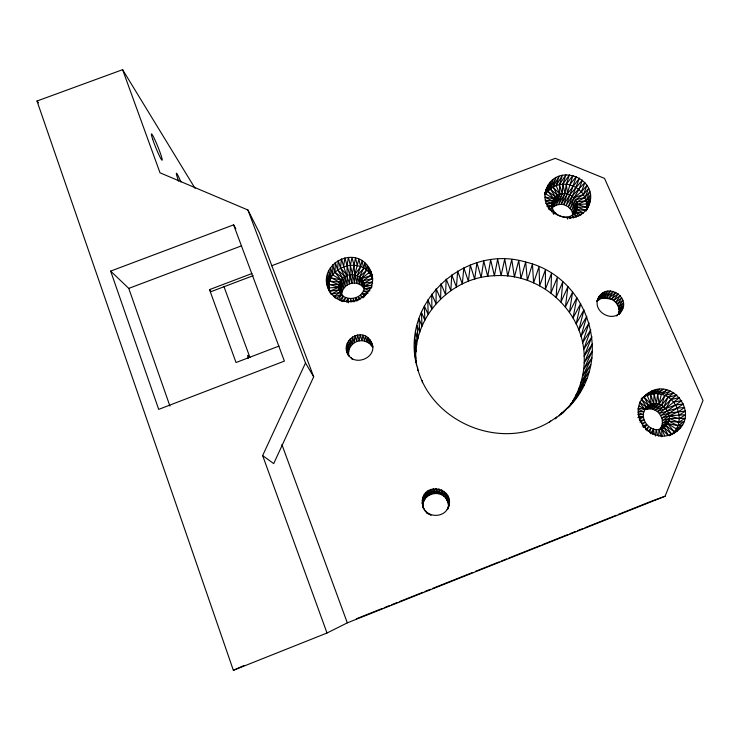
<?xml version="1.0" encoding="UTF-8"?>
<svg xmlns="http://www.w3.org/2000/svg" width="740" height="740" viewBox="0 0 740 740"><rect width="100%" height="100%" fill="white"/><g stroke="black" fill="none" stroke-linecap="round" stroke-linejoin="round"><path stroke-width="1.11" d="M644.808 408.943C659.497 391.451 681.855 420.357 660.543 429.57M371.166 344.942L371.184 341.732C362.535 325.628 338.393 340.779 348.67 355.875M669.432 435.453L674.63 432.66L671.652 434.186L663.937 427.322C650.71 436.933 634.716 414.742 648.749 405.742L643.976 396.918C669.58 370.093 705.581 417.776 671.698 434.454M618.483 313.769C622.303 301.809 605.172 292.309 596.819 301.522L597.014 301.199M551.513 205.452C554.214 182.993 587.773 196.054 574.332 214.554M544.89 193.945C551.966 157.759 606.523 179.024 586.219 210.549L576.506 209.457C571.585 224.1 547.156 215.627 552.836 201.086L545.177 197.33M328.098 287.601C339.216 316.711 385.29 295.436 369.288 268.204C354.488 243.035 314.555 266.206 329.689 291.597M341.593 295.695C341.362 290.561 344.748 285.677 349.521 283.864L350.446 264.976L352 257.437L353.933 265.031L354.812 274.67L354.553 283.041C358.475 283.272 362.341 285.325 364.339 288.757M352.212 344.109L352.443 336.931L354.386 342.731C350.196 345.45 347.707 350.742 348.79 355.7M341.066 295.168L339.253 289.839L329.642 291.255C323.426 266.16 363.803 254.264 372.312 278.61L363.692 283.272C368.64 300.125 339.382 304.936 338.865 287.305C337.792 271.118 364.219 270.193 364.45 286.463M658.702 435.999L658.952 429.283L661.44 436.73M448.625 506.132C451.992 487.669 420.894 486.134 422.596 504.893C418.683 480.871 456.876 485.745 448.237 508.112L449.152 501.211L446.923 500.268C441.429 488.104 421.402 493.663 422.901 506.9L423.114 497.197L423.696 501.618L426.129 492.452L426.555 497.132L430.791 489.362L430.967 494.2L436.304 488.455L436.184 493.34L441.715 489.88L441.308 494.69L446.091 493.395L445.452 498.02L448.69 498.409L447.904 502.765L448.625 506.132C445.276 518.721 425.5 518.305 422.725 505.577L423.511 508.352M354.293 342.444L354.876 335.692L356.772 341.519L354.386 342.731M353.1 301.911L353.387 298.71L354.257 301.754M368.844 272.782L369.288 268.204L370.814 275.558L362.757 280.886L363.414 287.37L361.333 278.739L366.448 270.341L367.271 265.364L368.844 272.782L361.333 278.739L361.61 285.621L359.474 276.945L363.692 268.305L364.82 262.867L366.448 270.341L359.474 276.945L359.464 284.28L357.272 275.567L360.63 266.714L361.99 260.785L363.692 268.305L357.272 275.567L357.087 283.411L354.812 274.67L358.863 259.167L360.63 266.714L354.812 274.67M369.279 343.101L369.704 339.484L371.24 345.229L372.692 347.421M655.381 435.999L656.232 429.44L657.536 434.954M356.68 341.233L357.522 334.98L359.344 340.825C363.747 340.132 368.372 341.806 371.24 345.229M357.355 265.614L355.505 258.038L352.212 274.29L352 283.198L349.521 283.864L343.637 266.428L344.886 257.862L352 283.198L354.553 283.041L348.429 257.381L346.986 265.438L347.236 285.011L344.674 276.316L340.483 267.917L338.226 260.387L337.597 269.86L342.62 277.944L345.238 286.593L344.674 276.316L337.597 269.86L335.266 262.376L335.044 272.209L340.946 279.951L343.61 288.545L342.62 277.944L335.044 272.209L332.658 264.781L332.898 274.919L340.946 279.951L342.435 290.783L339.725 282.245L331.206 277.916L328.726 270.618L330.012 281.126L339.022 284.733L341.75 293.197L339.725 282.245L330.012 281.126L327.496 273.902L329.346 284.475L338.865 287.305L341.251 294.65M359.261 340.539L360.25 334.822L362.008 340.668M367.049 341.695L367.78 337.607L369.362 343.388M350.168 301.994L350.742 298.868L351.334 302.012M447.08 509.342L447.94 508.815L448.338 506.798M361.925 340.382L362.942 335.22L364.644 341.057M364.561 340.77L365.495 336.164L367.123 341.973M652.319 434.38L653.522 429.034L650.395 433.723M645.04 408.952L651.117 404.512L647.149 395.364L655.918 389.73L650.553 394.328L651.117 404.512L644.734 409.664L649.887 408.813L652.504 409.202L659.127 404.04L661.255 394.531L666.888 389.943C659.368 395.669 648.989 392.052 641.821 398.435M573.093 215.183L571.622 210.502L568.32 206.774L579.503 178.081L567.534 193.667L561.225 204.258L563.751 204.619L572.963 175.408L566.304 184.269L564.935 193.306L561.225 204.258L556.258 205.063L552.105 207.737L555.546 196.877L550.273 188.996L553.039 179.672L547.822 191.299L545.796 193.936L553.955 198.838L551.577 206.404M447.94 508.815L449.041 504.051L446.923 500.268L447.654 495.763L443.547 496.133L444.083 491.406L438.811 493.747L439.079 488.881L433.529 493.497L433.501 488.613L428.608 495.43L428.293 490.657L424.889 499.223L424.371 494.662L423.021 504.218L422.401 499.935L423.039 507.696M544.973 194L545.759 190.911C538.748 216.08 579.42 229.049 588.79 204.915L587.588 207.847M551.661 205.692L552.225 203.509L546.176 201.169M346.995 302.558L348.133 298.488L348.522 302.817M545.102 193.815L546.851 187.71L545.001 193.852M552.105 207.737L557.534 195.286L550.273 188.996L555.907 177.73L553.067 187.1L557.534 195.286L554.029 206.192L559.829 194.13L559.431 184.676L565.915 174.779L562.844 184.214L562.335 193.464L556.258 205.063L559.829 194.13L556.147 185.648L559.061 176.24L553.067 187.1L547.822 191.299L553.955 198.838L551.707 205.332M551.559 205.646L552.836 201.086L545.306 200.235M649.581 432.253L650.932 428.081L648.138 431.494M544.927 194.842L548.46 184.722L545.796 193.936L550.541 182.022L547.822 191.299L555.546 196.877L551.799 206.451M586.182 210.817L587.199 207.931M573.5 214.11L577.154 204.518L586.709 203.944L590.363 194.944L586.145 200.66L576.663 202.048L572.612 212.769L577.154 204.518L586.145 200.66L583.453 194.518L587.024 185.305L581.39 191.808L574.148 197.636L568.32 206.774L563.751 204.619L570.004 194.546L582.389 180.116L578.93 189.431L574.148 197.636L570.179 208.477L575.646 199.717L583.453 194.518L588.661 188.349L585.044 197.488L576.663 202.048L571.622 210.502L575.646 199.717L585.044 197.488L589.78 191.586L586.145 200.66L586.737 207.274L586.219 210.549L577.098 207.024L573.593 214.156M574.148 197.636L583.453 194.518L581.39 191.808L584.915 182.54L572.242 195.887L566.146 205.461L576.34 176.508L569.726 184.834C564.13 183.52 558.09 184.288 553.067 187.1L559.829 194.13M344.156 301.559L345.673 297.582L342.074 301.652M574.259 214.443L577.098 207.024L586.737 207.274L589.863 201.696L586.006 210.835M195.046 188.321L122.609 69.68L37 101.038L233.359 670.32L327.015 633.005L347.319 622.858L665.103 496.244L703 400.488L604.534 178.396L555.296 158.332L271.608 265.789M646.825 430.689L648.573 426.619L645.511 429.718M247.928 210.012L259.49 232.971L313.686 376.789L273.707 463.601L262.635 455.581L305.5 362.979L247.928 210.012L160.025 172.809L122.609 69.68M341.094 301.041L343.462 296.194L339.558 299.894M669.487 435.731C687.691 424.862 678.164 394.633 657.693 393.911L656.417 403.633L649.887 408.813L659.127 404.04L664.705 395.697L670.422 391.127L661.255 394.531M644.938 427.674L646.566 424.714L642.274 426.203M666.074 408.323L670.903 399.517L676.776 395.04L667.943 397.371L661.708 404.983L655.011 410.127L652.504 409.202L661.708 404.983L664.705 395.697L673.742 392.848L667.943 397.371L664.058 406.436L657.296 411.532L655.011 410.127L664.058 406.436L670.903 399.517L679.449 397.667L659.248 413.373L657.296 411.532L675.685 405.002L683.446 403.947L661.847 417.998C663.012 421.874 662.356 426.37 659.654 429.468M597.522 299.728C605.44 279.591 634.754 298.581 619.204 314.01M597.541 299.571L599.141 296.823C590.085 310.596 613.432 324.629 621.637 310.522L618.501 314.296L622.784 308.136L619.093 311.771M597.55 300.274L600.788 294.742L596.607 301.337M598.836 299.876L602.85 293.058L597.661 300.292M601.167 298.683L605.237 291.828L599.03 299.543M603.711 297.989L607.845 291.125L601.361 298.35M556.147 185.648L562.418 175.251L559.431 184.676L562.335 193.464L558.7 204.406L564.935 193.306L562.844 184.214L569.458 174.834L566.304 184.269L567.534 193.667M338.735 299.089L341.603 294.381L342.5 296.379M606.375 297.832L610.565 290.959L603.914 297.656M609.02 298.211L613.284 291.357L606.578 297.499M611.545 299.127L615.865 292.282L609.224 297.878M613.839 300.514L618.215 293.715L611.758 298.793M618.945 314.213L619.99 312.613L618.788 314.343M567.469 408.471C615.365 361.953 590.011 276.917 525.678 262.043C465.802 243.969 402.93 300.274 415.834 361.943M569.8 405.677L583.962 384.782L576.062 395.068L572.862 400.978L580.595 391.007L570.531 404.78M615.791 302.336L620.222 295.575L614.052 300.181M586.709 203.944L590.39 198.348L586.737 207.274L577.154 204.518M617.336 304.501L621.804 297.785L616.013 302.003M618.39 306.924L622.886 300.264L617.548 304.177M618.908 309.486L623.422 302.891L618.603 306.601M618.871 312.086L623.385 305.546L619.13 309.163M616.735 316.026L617.928 314.306M346.181 301.161L348.133 298.488M555.342 418.775L567.543 407.814L572.362 402.569M560.929 414.418L562.289 412.652L559.255 415.908M569.032 406.824L576.719 396.954M563.02 412.948L567.543 407.814M642.08 398.601L649.184 392.376L641.95 398.203M555.12 418.6L556.646 417.055C503.986 457.32 419.423 419.793 415.112 353.322L415.926 361.841M549.024 422.549L550.643 420.986M645.151 408.878L646.714 407.453L641.099 398.943L648.749 405.742L644.605 409.137M641.978 398.462L643.671 396.982C627.557 414.529 650.062 443.889 671.356 434.269L669.635 435.592M647.149 395.364L652.43 390.794L643.976 396.918L651.117 404.512M643.236 427.507L646.566 424.714M553.52 214.221L555.148 212.917L553.067 213.61M336.561 298.387L341.603 294.381L334.203 296.879M659.793 429.866L661.56 428.562L668.044 435.481M669.312 415.75L679.32 418.748L685.425 414.733L669.312 415.75L661.847 417.998L659.248 413.373L677.396 408.212L684.676 407.444L678.589 411.625L669.312 415.75L662.383 420.579L669.293 418.452L684.935 418.35L678.839 422.272L668.72 421.069L662.365 423.206L669.293 418.452L678.839 422.272L683.871 421.819L677.794 425.667L667.591 423.483L661.801 425.75L668.72 421.069L677.794 425.667L682.271 425.065L676.231 428.83L667.591 423.483L660.7 428.099L665.972 425.602L674.159 431.697L677.59 430.55L671.652 434.186L665.972 425.602L659.645 429.838M642.283 424.325L644.975 422.457L641.719 423.243M679.237 415.168L685.342 411.07L668.757 413.087L660.783 415.556L681.688 400.664L673.502 402.079M551.91 211.982L553.649 210.826L551.559 211.316M333.879 296.398L340.187 292.235L341.408 295.343M644.734 409.664L653.716 403.79L654.095 393.846L659.553 389.231L650.553 394.328L653.716 403.79L647.26 408.97L656.417 403.633L654.095 393.846L663.234 389.305L657.693 393.911L659.127 404.04M660.089 429.589L663.937 427.322L668.229 435.259M640.035 422.115L643.893 419.941L639.517 420.588M549.838 210.012L552.641 208.486L548.423 209.106M331.566 293.993L339.253 289.839L340.955 295.047M233.359 670.32L243.886 665.556M639.212 419.108L643.347 417.268L638.361 415.778M338.865 287.305L329.642 291.255L326.682 280.812L329.217 287.879L338.865 287.305L341.048 294.909M371.526 288.008L364.099 285.807L372.276 282.301M548.155 207.727L552.16 206.016L546.86 204.481M356.347 618.788L382.118 608.53M384.264 607.67L389.629 605.533M391.775 604.673L397.149 602.536M399.295 601.685L422.919 592.268M425.065 591.417L430.43 589.28M432.576 588.42L472.305 572.594M475.524 571.308L499.149 561.901M501.295 561.049L506.669 558.904M508.815 558.053L539.95 545.648M542.096 544.788L567.867 534.53M570.013 533.67L575.387 531.533M577.533 530.673L582.898 528.536M585.044 527.685L616.189 515.28M618.335 514.42L652.689 500.73M278.98 346.079L236.051 362.526L209.503 289.618L251.933 273.532M253.126 275.687L211.067 291.634L209.503 289.618M233.609 224.849L284.391 361.101L158.712 409.368L110.649 271.108L233.609 224.849L235.838 228.808M110.649 271.108L128.769 288.397L241.545 245.837M653.725 500.36L665.103 496.244M361.333 278.739L370.814 275.558L370.823 271.33L372.312 278.61L362.757 280.886L364.543 288.378M356.772 341.519L359.344 340.825M331.668 294.261L340.187 292.235L341.196 295.334M676.231 428.83L680.153 427.998L674.159 431.697L667.591 423.483M372.229 282.014L363.692 283.272L364.432 287.388M546.86 206.331L552.16 206.016M364.099 285.807L371.6 285.363M637.834 417.591L643.347 417.268M545.815 203.343L552.225 203.509M370.416 288.554L363.95 288.378L369.982 290.792M637.815 414.409L643.375 414.576L638.102 412.457M368.668 291.495L363.257 290.866L368.021 293.29M638.361 411.301L643.966 411.967L637.945 408.915M602.009 297.795L613.331 299.432M545.306 197.081L553.955 198.838M578.828 215.932L575.387 211.705L582.99 213.259M340.946 279.951L331.206 277.916L330.456 267.556L332.898 274.919M364.69 296.638L362.045 293.17L366.393 294.085M638.324 408.11L645.095 409.553L639.897 403.041M569.726 184.834L576.109 187.451L581.39 191.808M576.506 209.457L583.24 212.759M575.387 211.705L580.872 214.998M639.379 406.019L645.095 409.553M362.045 293.17L365.643 295.427M346.838 351.093C351.167 368.973 380.009 357.91 371.184 341.732L372.618 347.143L372.164 344.23L372.729 346.375M577.255 216.182L573.796 213.675L576.173 217.218M639.499 402.079L646.714 407.453M363.766 297.767L360.371 295.186L362.064 297.915M574.249 217.403L571.807 215.285L573.315 218.041M360.685 299.006L358.308 296.832L359.723 299.663M429.69 514.152L431.032 515.549M569.596 218.568L569.513 216.441L571.021 218.023M347.032 275.132L340.483 267.917L341.464 258.871L343.637 266.428M355.968 301.291L355.949 298.026L358.151 300.459M37 101.038L38.471 102.814M427.313 512.616L428.562 514.291M351.213 357.753L352.388 359.603M305.5 362.979L313.686 376.789M334.064 296.13L335.202 298.081M425.306 510.609L426.952 513.505M248.853 357.365L247.891 355.348L248.187 358.364M347.809 353.6L348.66 355.44M331.381 294.603L329.605 290.746L330.669 293.678M616.494 301.837L619.204 308.053M569.513 216.441L570.337 218.356M664.687 435.758L661.56 428.562L662.023 436.572M423.752 508.232L424.825 510.804M355.949 298.026L357.087 300.958M348.522 353.961L346.431 348.429L348.522 355.311M348.679 351.334L346.588 345.746L348.42 353.692M349.391 348.79L347.319 343.138L348.577 351.065M223.859 286.325L249.954 357.494M281.903 444.583L347.319 622.858M329.531 291.551L327.117 284.262L329.559 291.44M262.635 455.581L327.015 633.005M350.612 346.45L348.577 340.733L349.289 348.522M128.769 288.397L169.922 406.057M352.305 344.396L350.307 338.633L350.519 346.163M566.997 217.116L567.645 219.096M341.334 294.603L339.022 284.733L329.346 284.475L326.812 277.324L329.217 287.879M371.526 285.02L371.943 287.018M372.183 281.589L372.599 283.596M372.664 278.767L371.832 274.651L372.312 278.61M653.522 429.034L654.317 434.732M416.056 360.297L416.435 364.903M417.573 367.197L417.832 370.546M422.29 380.573L422.411 382.663M178.618 181.124A12.83 0.953 68.3 0 1 176.481 173.197A12.83 0.953 68.3 0 1 180.912 181.966M584.212 356.134C584.711 369.528 581.899 382.996 576.062 395.068L586.792 378.297L578.754 388.916L589.077 371.619L580.918 382.58L590.798 364.783L582.556 376.087L591.945 357.827L583.657 369.482L592.518 350.806L584.212 362.822L592.509 343.767L584.212 356.134C583.296 310.375 539.719 272.19 494.394 275.733C451.668 276.964 414.252 315.527 415.75 358.512L414.742 346.302L415.945 351.851L414.946 339.29L416.675 345.247L415.723 332.334L417.943 338.726L417.064 325.48L419.746 332.343L418.96 318.764L422.05 326.137L421.393 312.225L424.853 320.152L424.353 305.925L428.136 314.407L427.812 299.876L431.873 308.95L431.753 294.141L436.045 303.807L436.156 288.729L440.615 299.025L440.975 283.697L445.554 294.622L446.183 279.063L450.845 290.626L451.761 274.854L456.432 287.055L457.653 271.108L462.306 283.947L463.841 267.834L468.401 281.302L470.279 265.059L474.701 279.156L476.921 262.793L481.157 277.5L483.729 261.054L487.734 276.362L490.657 259.851L494.394 275.733L497.668 259.194L501.082 275.632L504.726 259.083L507.76 276.057L511.775 259.527L514.393 277L518.768 260.517L520.942 278.453L525.678 262.043L527.361 280.414L532.439 264.106L533.605 282.874L539.034 266.687L539.645 285.807L545.408 269.776L545.436 289.211L551.513 273.347L550.939 293.049L557.322 277.389L556.129 297.314L562.798 281.866L560.957 301.966L567.904 286.759L565.416 306.98L572.603 292.041L569.449 312.336L576.867 297.665L573.047 317.987L580.669 303.613L576.173 323.907L583.98 309.847L578.819 330.049L586.783 316.313L580.956 336.395L589.049 322.982L582.574 342.879L590.77 329.809L583.666 349.474L591.926 336.756L584.212 356.134M423.039 507.622L422.272 502.774L423.039 507.622M152.727 139.407A14.162 1.138 68 0 0 161.912 160.136A14.162 1.138 68 0 0 155.742 141.645A14.162 1.138 68 0 0 152.727 139.407"/></g></svg>
